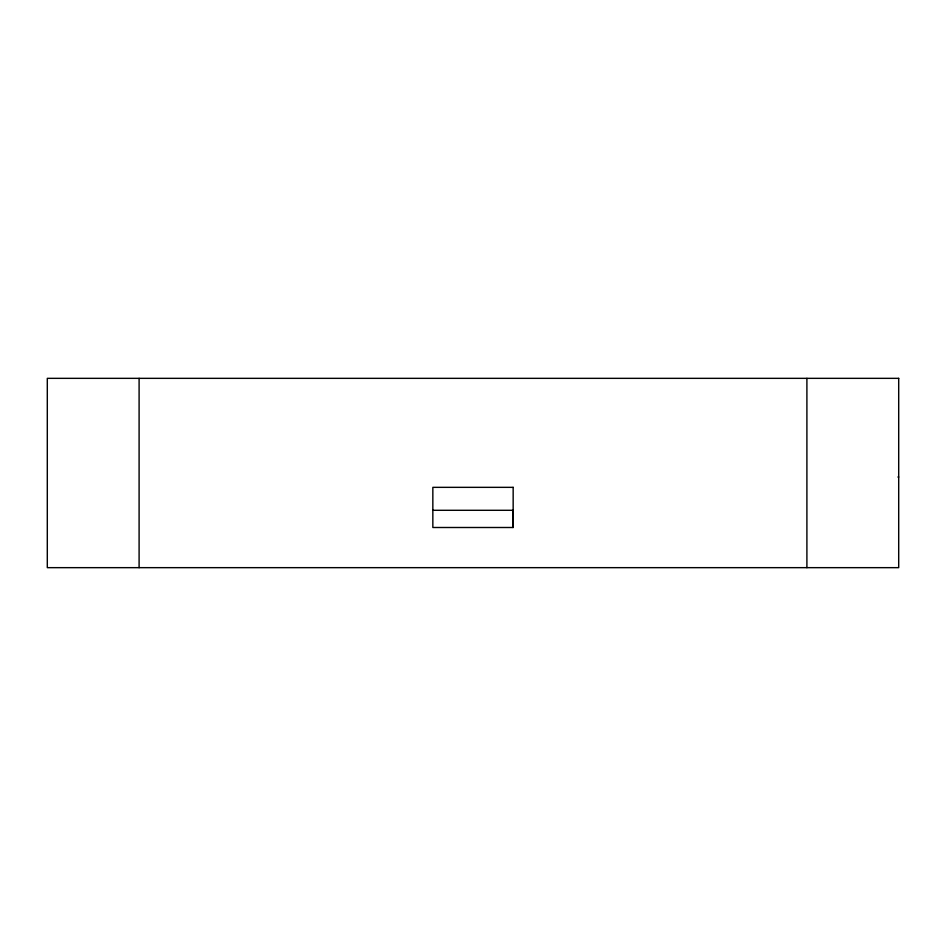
<?xml version="1.0" encoding="UTF-8"?>
<svg xmlns="http://www.w3.org/2000/svg" width="946" height="946" viewBox="0 0 946 946"><rect width="100%" height="100%" fill="white"/><g stroke="black" fill="none" stroke-linecap="round" stroke-linejoin="round"><path stroke-width="1.42" d="M512.992 527.501L513.158 510.296L432.842 510.296M897.908 477.021L898.7 477.021M806.903 378.341L806.903 567.659M139.097 378.341L139.097 567.659M898.7 378.341L47.3 378.341L47.3 567.659L898.7 567.659L898.7 378.341M513.158 487.344L432.842 487.344L432.842 527.501L513.158 527.501L513.158 487.344"/></g></svg>
